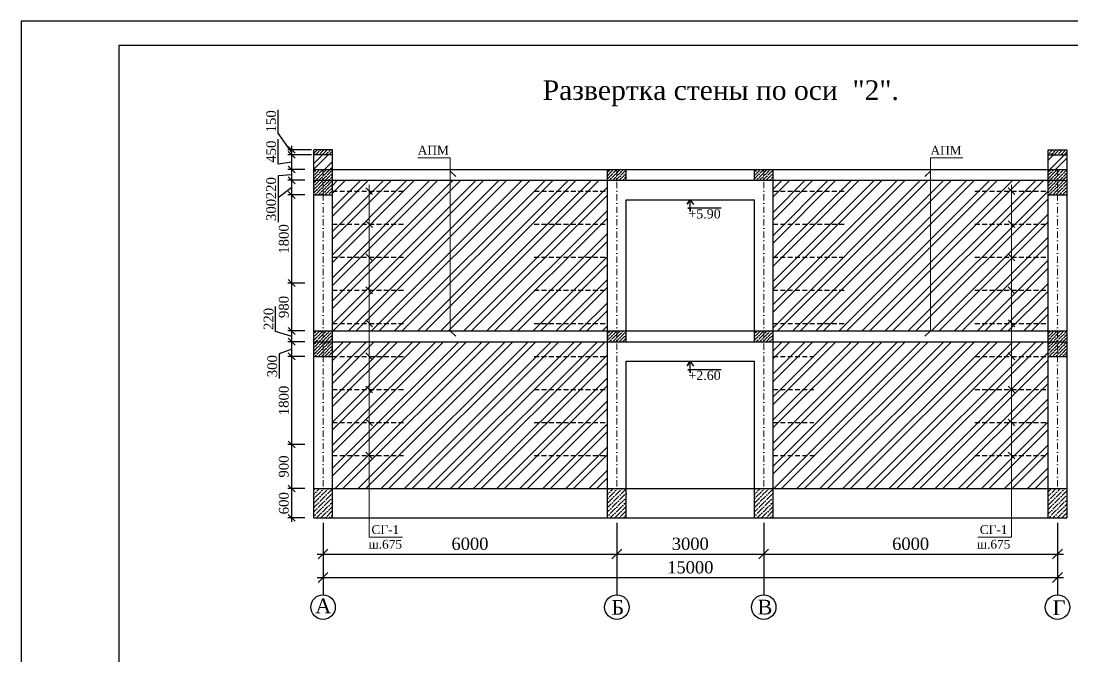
# Model space of a CAD drawing. Header units: millimetres. Extents: x 572274 to 2241483, y -888675 to -304135.
# Drawn here: x 1545225 to 1566709, y -628803 to -615807 of the extents above; entities that cross this region are included whole.
import ezdxf

# ---------------------------------------------------------------- set-up
doc = ezdxf.new("R2010")
doc.units = ezdxf.units.MM
doc.linetypes.add('DASHDOT', pattern=[25.4, 12.7, -6.35, 0, -6.35])
doc.linetypes.add('G_BUILDING_LINE', pattern=[3, 2, -1])
for name, color, linetype, lineweight in [('RAZMER-2', 7, 'Continuous', 25), ('Маналит', 252, 'Continuous', 15), ('Основная', 7, 'Continuous', 50), ('план', 7, 'Continuous', 40)]:
    doc.layers.add(name, color=color, linetype=linetype, lineweight=lineweight)
doc.styles.get("Standard").update_dxf_attribs({"font": 'isocpeur.ttf'})
doc.styles.add('WMF-Times New Roman0', font='times.ttf')
doc.dimstyles.new('ISO-25$0', dxfattribs={"dimtxt": 300, "dimasz": 200, "dimexe": 100, "dimexo": 300, "dimgap": 50, "dimtad": 1, "dimdec": 0, "dimtxsty": 'Standard', "dimblk": 'OBLIQUE', "dimcen": 250, "dimdle": 150, "dimadec": 0, "dimazin": 0, "dimtfac": 1, "dimtdec": 0, "dimtmove": 0, "dimatfit": 3, "dimldrblk": 'OBLIQUE', "dimfxl": 1.25, "dimarcsym": 0})
pattern_1 = [(45, (605190.66, -893373.65), (-235.73172, 235.73172), []), (45, (605347.8, -893373.65), (-235.73172, 235.73172), [])]
pattern_2 = [(45, (580643.41, -920477.3), (-168.3798, 168.3798), []), (45, (580755.67, -920477.3), (-168.3798, 168.3798), [])]
pattern_3 = [(45, (580513.414, -906521.35), (25.2569703, 92.6088912), [119.0625, -23.8125, 0, -23.8125])]

# ---------------------------------------------------------------- blocks, each defined once
blk = doc.blocks.new('_Oblique')
at = {"color": 0, "linetype": 'ByBlock', "lineweight": -2}
blk.add_line((-0.5, -0.5), (0.5, 0.5), dxfattribs=at)
blk = doc.blocks.new('*D465')
at = {"color": 0, "lineweight": -2, "transparency": 16777216}
for p, q in [((1551394, -626061), (1551394, -627299)), ((1566394, -626061), (1566394, -627299)), ((1551274, -627179), (1566514, -627179))]:
    blk.add_line(p, q, dxfattribs=at)
at = {"layer": 'Defpoints', "color": 0, "lineweight": 25, "transparency": 16777216}
for p in [(1551394, -625961), (1566394, -625961), (1566394, -627179)]:
    blk.add_point(p, dxfattribs=at)
at = {"color": 0, "lineweight": -2, "transparency": 16777216, "xscale": 200, "yscale": 200, "zscale": 200, "rotation": 180}
blk.add_blockref('_Oblique', (1551394, -627179), dxfattribs=at)
at = {"color": 0, "lineweight": -2, "transparency": 16777216, "xscale": 200, "yscale": 200, "zscale": 200}
blk.add_blockref('_Oblique', (1566394, -627179), dxfattribs=at)
at = {"color": 0, "lineweight": 25, "transparency": 16777216, "insert": (1558894, -626972), "char_height": 250, "attachment_point": 5, "style": 'WMF-Times New Roman0'}
blk.add_mtext('15000', dxfattribs=at)
blk = doc.blocks.new('*D466')
at = {"color": 0, "lineweight": -2, "transparency": 16777216}
for p, q in [((1551394, -626061), (1551394, -626819)), ((1557394, -626061), (1557394, -626819)), ((1551274, -626699), (1557514, -626699))]:
    blk.add_line(p, q, dxfattribs=at)
at = {"layer": 'Defpoints', "color": 0, "lineweight": 25, "transparency": 16777216}
for p in [(1551394, -625961), (1557394, -625961), (1557394, -626699)]:
    blk.add_point(p, dxfattribs=at)
at = {"color": 0, "lineweight": -2, "transparency": 16777216, "xscale": 200, "yscale": 200, "zscale": 200, "rotation": 180}
blk.add_blockref('_Oblique', (1551394, -626699), dxfattribs=at)
at = {"color": 0, "lineweight": -2, "transparency": 16777216, "xscale": 200, "yscale": 200, "zscale": 200}
blk.add_blockref('_Oblique', (1557394, -626699), dxfattribs=at)
at = {"color": 0, "lineweight": 25, "transparency": 16777216, "insert": (1554394, -626491), "char_height": 250, "attachment_point": 5, "style": 'WMF-Times New Roman0'}
blk.add_mtext('6000', dxfattribs=at)
blk = doc.blocks.new('*D467')
at = {"color": 0, "lineweight": -2, "transparency": 16777216}
for p, q in [((1557394, -626061), (1557394, -626819)), ((1560394, -626061), (1560394, -626819)), ((1557274, -626699), (1560514, -626699))]:
    blk.add_line(p, q, dxfattribs=at)
at = {"layer": 'Defpoints', "color": 0, "lineweight": 25, "transparency": 16777216}
for p in [(1557394, -625961), (1560394, -625961), (1560394, -626699)]:
    blk.add_point(p, dxfattribs=at)
at = {"color": 0, "lineweight": -2, "transparency": 16777216, "xscale": 200, "yscale": 200, "zscale": 200, "rotation": 180}
blk.add_blockref('_Oblique', (1557394, -626699), dxfattribs=at)
at = {"color": 0, "lineweight": -2, "transparency": 16777216, "xscale": 200, "yscale": 200, "zscale": 200}
blk.add_blockref('_Oblique', (1560394, -626699), dxfattribs=at)
at = {"color": 0, "lineweight": 25, "transparency": 16777216, "insert": (1558894, -626491), "char_height": 250, "attachment_point": 5, "style": 'WMF-Times New Roman0'}
blk.add_mtext('3000', dxfattribs=at)
blk = doc.blocks.new('*D468')
at = {"color": 0, "lineweight": -2, "transparency": 16777216}
for p, q in [((1560394, -626061), (1560394, -626819)), ((1566394, -626061), (1566394, -626819)), ((1560274, -626699), (1566514, -626699))]:
    blk.add_line(p, q, dxfattribs=at)
at = {"layer": 'Defpoints', "color": 0, "lineweight": 25, "transparency": 16777216}
for p in [(1560394, -625961), (1566394, -625961), (1566394, -626699)]:
    blk.add_point(p, dxfattribs=at)
at = {"color": 0, "lineweight": -2, "transparency": 16777216, "xscale": 200, "yscale": 200, "zscale": 200, "rotation": 180}
blk.add_blockref('_Oblique', (1560394, -626699), dxfattribs=at)
at = {"color": 0, "lineweight": -2, "transparency": 16777216, "xscale": 200, "yscale": 200, "zscale": 200}
blk.add_blockref('_Oblique', (1566394, -626699), dxfattribs=at)
at = {"color": 0, "lineweight": 25, "transparency": 16777216, "insert": (1563394, -626491), "char_height": 250, "attachment_point": 5, "style": 'WMF-Times New Roman0'}
blk.add_mtext('6000', dxfattribs=at)
blk = doc.blocks.new('*D476')
at = {"color": 0, "lineweight": -2, "transparency": 16777216}
for p, q in [((1551024, -625361), (1550673, -625361)), ((1550753, -626041), (1550753, -625281)), ((1551024, -625961), (1550673, -625961))]:
    blk.add_line(p, q, dxfattribs=at)
at = {"layer": 'Defpoints', "color": 0, "lineweight": 25, "transparency": 16777216}
for p in [(1550753, -625361), (1551074, -625361), (1551074, -625961)]:
    blk.add_point(p, dxfattribs=at)
at = {"color": 0, "lineweight": -2, "transparency": 16777216, "xscale": 140, "yscale": 140, "zscale": 140}
for p, rotation in [((1550753, -625361), 90), ((1550753, -625961), 270)]:
    blk.add_blockref('_Oblique', p, dxfattribs=dict(at, rotation=rotation))
at = {"color": 0, "lineweight": 25, "transparency": 16777216, "insert": (1550592, -625661), "char_height": 250, "attachment_point": 5, "rotation": 90, "style": 'WMF-Times New Roman0'}
blk.add_mtext('{\\H0.8x;600}', dxfattribs=at)
blk = doc.blocks.new('*D477')
at = {"color": 0, "lineweight": -2, "transparency": 16777216}
for p, q in [((1551024, -624461), (1550673, -624461)), ((1550753, -625441), (1550753, -624381)), ((1551024, -625361), (1550673, -625361))]:
    blk.add_line(p, q, dxfattribs=at)
at = {"layer": 'Defpoints', "color": 0, "lineweight": 25, "transparency": 16777216}
for p in [(1550753, -624461), (1551074, -624461), (1551074, -625361)]:
    blk.add_point(p, dxfattribs=at)
at = {"color": 0, "lineweight": -2, "transparency": 16777216, "xscale": 140, "yscale": 140, "zscale": 140}
for p, rotation in [((1550753, -624461), 90), ((1550753, -625361), 270)]:
    blk.add_blockref('_Oblique', p, dxfattribs=dict(at, rotation=rotation))
at = {"color": 0, "lineweight": 25, "transparency": 16777216, "insert": (1550591, -624911), "char_height": 200, "attachment_point": 5, "rotation": 90, "style": 'WMF-Times New Roman0'}
blk.add_mtext('900', dxfattribs=at)
blk = doc.blocks.new('*D478')
at = {"color": 0, "lineweight": -2, "transparency": 16777216}
for p, q in [((1550753, -624541), (1550753, -622581)), ((1551024, -622661), (1550673, -622661)), ((1551024, -624461), (1550673, -624461))]:
    blk.add_line(p, q, dxfattribs=at)
at = {"layer": 'Defpoints', "color": 0, "lineweight": 25, "transparency": 16777216}
for p in [(1550753, -622661), (1551074, -622661), (1551074, -624461)]:
    blk.add_point(p, dxfattribs=at)
at = {"color": 0, "lineweight": -2, "transparency": 16777216, "xscale": 140, "yscale": 140, "zscale": 140}
for p, rotation in [((1550753, -622661), 90), ((1550753, -624461), 270)]:
    blk.add_blockref('_Oblique', p, dxfattribs=dict(at, rotation=rotation))
at = {"color": 0, "lineweight": 25, "transparency": 16777216, "insert": (1550592, -623561), "char_height": 200, "attachment_point": 5, "rotation": 90, "style": 'WMF-Times New Roman0'}
blk.add_mtext('1800', dxfattribs=at)
blk = doc.blocks.new('*D479')
at = {"color": 0, "lineweight": -2, "transparency": 16777216}
for p, q in [((1551024, -622361), (1550673, -622361)), ((1550753, -622741), (1550753, -622281)), ((1550753, -622511), (1550498, -622610)), ((1550498, -622610), (1550498, -623110)), ((1551024, -622661), (1550673, -622661))]:
    blk.add_line(p, q, dxfattribs=at)
at = {"layer": 'Defpoints', "color": 0, "lineweight": 25, "transparency": 16777216}
for p in [(1550753, -622361), (1551074, -622361), (1551074, -622661)]:
    blk.add_point(p, dxfattribs=at)
at = {"color": 0, "lineweight": -2, "transparency": 16777216, "xscale": 140, "yscale": 140, "zscale": 140}
for p, rotation in [((1550753, -622361), 90), ((1550753, -622661), 270)]:
    blk.add_blockref('_Oblique', p, dxfattribs=dict(at, rotation=rotation))
at = {"color": 0, "lineweight": 25, "transparency": 16777216, "insert": (1550357, -622860), "char_height": 200, "attachment_point": 5, "rotation": 90, "style": 'WMF-Times New Roman0'}
blk.add_mtext('300', dxfattribs=at)
blk = doc.blocks.new('*D480')
at = {"color": 0, "lineweight": -2, "transparency": 16777216}
for p, q in [((1550422, -622149), (1550422, -621643)), ((1550753, -622251), (1550422, -622149)), ((1551024, -622141), (1550673, -622141)), ((1550753, -622441), (1550753, -622061)), ((1551024, -622361), (1550673, -622361))]:
    blk.add_line(p, q, dxfattribs=at)
at = {"layer": 'Defpoints', "color": 0, "lineweight": 25, "transparency": 16777216}
for p in [(1550753, -622141), (1551074, -622141), (1551074, -622361)]:
    blk.add_point(p, dxfattribs=at)
at = {"color": 0, "lineweight": -2, "transparency": 16777216, "xscale": 140, "yscale": 140, "zscale": 140}
for p, rotation in [((1550753, -622141), 90), ((1550753, -622361), 270)]:
    blk.add_blockref('_Oblique', p, dxfattribs=dict(at, rotation=rotation))
at = {"color": 0, "lineweight": 25, "transparency": 16777216, "insert": (1550281, -621896), "char_height": 200, "attachment_point": 5, "rotation": 90, "style": 'WMF-Times New Roman0'}
blk.add_mtext('220', dxfattribs=at)
blk = doc.blocks.new('*D481')
at = {"color": 0, "lineweight": -2, "transparency": 16777216}
for p, q in [((1550753, -622221), (1550753, -621081)), ((1551024, -621161), (1550673, -621161)), ((1551024, -622141), (1550673, -622141))]:
    blk.add_line(p, q, dxfattribs=at)
at = {"layer": 'Defpoints', "color": 0, "lineweight": 25, "transparency": 16777216}
for p in [(1550753, -621161), (1551074, -621161), (1551074, -622141)]:
    blk.add_point(p, dxfattribs=at)
at = {"color": 0, "lineweight": -2, "transparency": 16777216, "xscale": 140, "yscale": 140, "zscale": 140}
for p, rotation in [((1550753, -621161), 90), ((1550753, -622141), 270)]:
    blk.add_blockref('_Oblique', p, dxfattribs=dict(at, rotation=rotation))
at = {"color": 0, "lineweight": 25, "transparency": 16777216, "insert": (1550591, -621651), "char_height": 200, "attachment_point": 5, "rotation": 90, "style": 'WMF-Times New Roman0'}
blk.add_mtext('980', dxfattribs=at)
blk = doc.blocks.new('*D482')
at = {"color": 0, "lineweight": -2, "transparency": 16777216}
for p, q in [((1551024, -619361), (1550673, -619361)), ((1550753, -621241), (1550753, -619281)), ((1551024, -621161), (1550673, -621161))]:
    blk.add_line(p, q, dxfattribs=at)
at = {"layer": 'Defpoints', "color": 0, "lineweight": 25, "transparency": 16777216}
for p in [(1550753, -619361), (1551074, -619361), (1551074, -621161)]:
    blk.add_point(p, dxfattribs=at)
at = {"color": 0, "lineweight": -2, "transparency": 16777216, "xscale": 140, "yscale": 140, "zscale": 140}
for p, rotation in [((1550753, -619361), 90), ((1550753, -621161), 270)]:
    blk.add_blockref('_Oblique', p, dxfattribs=dict(at, rotation=rotation))
at = {"color": 0, "lineweight": 25, "transparency": 16777216, "insert": (1550592, -620261), "char_height": 200, "attachment_point": 5, "rotation": 90, "style": 'WMF-Times New Roman0'}
blk.add_mtext('1800', dxfattribs=at)
blk = doc.blocks.new('*D606')
at = {"color": 0, "lineweight": -2, "transparency": 16777216}
for p, q in [((1551024, -619061), (1550673, -619061)), ((1550753, -619441), (1550753, -618981)), ((1550753, -619211), (1550476, -619418)), ((1551024, -619361), (1550673, -619361)), ((1550476, -619418), (1550476, -619919))]:
    blk.add_line(p, q, dxfattribs=at)
at = {"layer": 'Defpoints', "color": 0, "lineweight": 25, "transparency": 16777216}
for p in [(1550753, -619061), (1551074, -619061), (1551074, -619361)]:
    blk.add_point(p, dxfattribs=at)
at = {"color": 0, "lineweight": -2, "transparency": 16777216, "xscale": 140, "yscale": 140, "zscale": 140}
for p, rotation in [((1550753, -619061), 90), ((1550753, -619361), 270)]:
    blk.add_blockref('_Oblique', p, dxfattribs=dict(at, rotation=rotation))
at = {"color": 0, "lineweight": 25, "transparency": 16777216, "insert": (1550334, -619668), "char_height": 200, "attachment_point": 5, "rotation": 90, "style": 'WMF-Times New Roman0'}
blk.add_mtext('300', dxfattribs=at)
blk = doc.blocks.new('*D607')
at = {"color": 0, "lineweight": -2, "transparency": 16777216}
for p, q in [((1550753, -618951), (1550476, -618970)), ((1551024, -618841), (1550673, -618841)), ((1550753, -619141), (1550753, -618761)), ((1550476, -618970), (1550476, -619477)), ((1551024, -619061), (1550673, -619061))]:
    blk.add_line(p, q, dxfattribs=at)
at = {"layer": 'Defpoints', "color": 0, "lineweight": 25, "transparency": 16777216}
for p in [(1550753, -618841), (1551074, -618841), (1551074, -619061)]:
    blk.add_point(p, dxfattribs=at)
at = {"color": 0, "lineweight": -2, "transparency": 16777216, "xscale": 140, "yscale": 140, "zscale": 140}
for p, rotation in [((1550753, -618841), 90), ((1550753, -619061), 270)]:
    blk.add_blockref('_Oblique', p, dxfattribs=dict(at, rotation=rotation))
at = {"color": 0, "lineweight": 25, "transparency": 16777216, "insert": (1550334, -619223), "char_height": 200, "attachment_point": 5, "rotation": 90, "style": 'WMF-Times New Roman0'}
blk.add_mtext('220', dxfattribs=at)
blk = doc.blocks.new('*D608')
at = {"color": 0, "lineweight": -2, "transparency": 16777216}
for p, q in [((1550476, -618731), (1550476, -618223)), ((1550753, -618921), (1550753, -618461)), ((1550753, -618691), (1550476, -618731)), ((1551154, -618541), (1550673, -618541)), ((1551024, -618841), (1550673, -618841))]:
    blk.add_line(p, q, dxfattribs=at)
at = {"layer": 'Defpoints', "color": 0, "lineweight": 25, "transparency": 16777216}
for p in [(1550753, -618541), (1551204, -618541), (1551074, -618841)]:
    blk.add_point(p, dxfattribs=at)
at = {"color": 0, "lineweight": -2, "transparency": 16777216, "xscale": 140, "yscale": 140, "zscale": 140}
for p, rotation in [((1550753, -618541), 90), ((1550753, -618841), 270)]:
    blk.add_blockref('_Oblique', p, dxfattribs=dict(at, rotation=rotation))
at = {"color": 0, "lineweight": 25, "transparency": 16777216, "insert": (1550334, -618477), "char_height": 200, "attachment_point": 5, "rotation": 90, "style": 'WMF-Times New Roman0'}
blk.add_mtext('450', dxfattribs=at)
blk = doc.blocks.new('*D609')
at = {"color": 0, "lineweight": -2, "transparency": 16777216}
for p, q in [((1550476, -618096), (1550476, -617619)), ((1550753, -618491), (1550476, -618096)), ((1551154, -618441), (1550673, -618441)), ((1550753, -618621), (1550753, -618361)), ((1551154, -618541), (1550673, -618541))]:
    blk.add_line(p, q, dxfattribs=at)
at = {"layer": 'Defpoints', "color": 0, "lineweight": 25, "transparency": 16777216}
for p in [(1550753, -618441), (1551204, -618441), (1551204, -618541)]:
    blk.add_point(p, dxfattribs=at)
at = {"color": 0, "lineweight": -2, "transparency": 16777216, "xscale": 140, "yscale": 140, "zscale": 140}
for p, rotation in [((1550753, -618441), 90), ((1550753, -618541), 270)]:
    blk.add_blockref('_Oblique', p, dxfattribs=dict(at, rotation=rotation))
at = {"color": 0, "lineweight": 25, "transparency": 16777216, "insert": (1550334, -617857), "char_height": 200, "attachment_point": 5, "rotation": 90, "style": 'WMF-Times New Roman0'}
blk.add_mtext('150', dxfattribs=at)

msp = doc.modelspace()

# ---------------------------------------------------------------- hatches: boundary and pattern name
h = msp.add_hatch()
h.set_pattern_fill('ANSI36', color=256, scale=15)
h.set_pattern_definition(pattern_3)
h.paths.add_polyline_path([(1551583.74, -618440.506), (1551203.74, -618440.506), (1551203.74, -618540.506), (1551583.74, -618540.506)])
h = msp.add_hatch()
h.set_pattern_fill('ANSI36', color=256, scale=15)
h.set_pattern_definition(pattern_3)
h.paths.add_polyline_path([(1566203.74, -618440.506), (1566583.74, -618440.506), (1566583.74, -618540.506), (1566203.74, -618540.506)])
at = {"lineweight": 9, "ltscale": 25}
h = msp.add_hatch(dxfattribs=at)
h.set_pattern_fill('ANSI32', color=34, scale=25, style=0)
h.set_pattern_definition(pattern_2)
h.paths.add_polyline_path([(1551583.74, -618540.506), (1551203.74, -618540.506), (1551203.74, -618840.506), (1551583.74, -618840.506)])
h = msp.add_hatch(dxfattribs=at)
h.set_pattern_fill('ANSI32', color=34, scale=25, style=0)
h.set_pattern_definition(pattern_2)
h.paths.add_polyline_path([(1566203.74, -618540.506), (1566583.74, -618540.506), (1566583.74, -618840.506), (1566203.74, -618840.506)])
h = msp.add_hatch()
h.set_pattern_fill('ANSI36', color=256, scale=15)
h.set_pattern_definition([(45, (580513.414, -903741.35), (25.2569703, 92.6088912), [119.0625, -23.8125, 0, -23.8125])])
h.paths.add_polyline_path([(1551203.74, -618840.506), (1551203.74, -619060.506), (1551583.74, -619060.506), (1551583.74, -618840.506)])
h = msp.add_hatch()
h.set_pattern_fill('ANSI36', color=256, scale=15)
h.set_pattern_definition([(45, (586513.414, -903741.35), (25.2569703, 92.6088912), [119.0625, -23.8125, 0, -23.8125])])
h.paths.add_polyline_path([(1557583.74, -618840.506), (1557203.74, -618840.506), (1557203.74, -619060.506), (1557583.74, -619060.506)])
h = msp.add_hatch()
h.set_pattern_fill('ANSI36', color=256, scale=15)
h.set_pattern_definition([(45, (589513.414, -903741.35), (25.2569703, 92.6088912), [119.0625, -23.8125, 0, -23.8125])])
h.paths.add_polyline_path([(1560583.74, -618840.506), (1560203.74, -618840.506), (1560203.74, -619060.506), (1560583.74, -619060.506)])
h = msp.add_hatch()
h.set_pattern_fill('ANSI36', color=256, scale=15)
h.set_pattern_definition([(45, (595643.414, -903741.35), (25.2569703, 92.6088912), [119.0625, -23.8125, 0, -23.8125])])
h.paths.add_polyline_path([(1566583.74, -619060.506), (1566583.74, -618840.506), (1566203.74, -618840.506), (1566203.74, -619060.506)])
h = msp.add_hatch()
h.set_pattern_fill('ANSI36', color=256, scale=15)
h.set_pattern_definition([(45, (580513.414, -903961.35), (25.2569703, 92.6088912), [119.0625, -23.8125, 0, -23.8125])])
h.paths.add_polyline_path([(1551203.74, -619060.506), (1551203.74, -619360.506), (1551583.74, -619360.506), (1551583.74, -619060.506)])
h = msp.add_hatch(dxfattribs=at)
h.set_pattern_fill('ANSI32', color=34, scale=35, style=0)
h.set_pattern_definition([(45, (0, -673855.33), (-235.73172, 235.73172), []), (45, (157.15, -673855.33), (-235.73172, 235.73172), [])])
h.paths.add_polyline_path([(1557203.74, -619060.506), (1551583.74, -619060.506), (1551583.74, -619285.506), (1551583.74, -622140.506), (1557203.74, -622140.506)])
h = msp.add_hatch(dxfattribs=at)
h.set_pattern_fill('ANSI32', color=34, scale=35, style=0)
h.set_pattern_definition(pattern_1)
h.paths.add_polyline_path([(1566203.74, -619285.506), (1566203.74, -619285.506), (1566203.74, -619060.506), (1560583.74, -619060.506), (1560583.74, -622140.506), (1566203.74, -622140.506)])
h = msp.add_hatch()
h.set_pattern_fill('ANSI36', color=256, scale=15)
h.set_pattern_definition([(45, (595643.414, -903961.35), (25.2569703, 92.6088912), [119.0625, -23.8125, 0, -23.8125])])
h.paths.add_polyline_path([(1566583.74, -619360.506), (1566583.74, -619060.506), (1566203.74, -619060.506), (1566203.74, -619360.506)])
h = msp.add_hatch()
h.set_pattern_fill('ANSI36', color=256, scale=15)
h.set_pattern_definition([(45, (580513.414, -907041.35), (25.2569703, 92.6088912), [119.0625, -23.8125, 0, -23.8125])])
h.paths.add_polyline_path([(1551203.74, -622140.506), (1551203.74, -622360.506), (1551583.74, -622360.506), (1551583.74, -622140.506)])
h = msp.add_hatch()
h.set_pattern_fill('ANSI36', color=256, scale=15)
h.set_pattern_definition([(45, (586513.414, -907041.35), (25.2569703, 92.6088912), [119.0625, -23.8125, 0, -23.8125])])
h.paths.add_polyline_path([(1557583.74, -622140.506), (1557203.74, -622140.506), (1557203.74, -622360.506), (1557583.74, -622360.506)])
h = msp.add_hatch()
h.set_pattern_fill('ANSI36', color=256, scale=15)
h.set_pattern_definition([(45, (589513.414, -907041.35), (25.2569703, 92.6088912), [119.0625, -23.8125, 0, -23.8125])])
h.paths.add_polyline_path([(1560583.74, -622140.506), (1560203.74, -622140.506), (1560203.74, -622360.506), (1560583.74, -622360.506)])
h = msp.add_hatch()
h.set_pattern_fill('ANSI36', color=256, scale=15)
h.set_pattern_definition([(45, (595643.414, -907041.35), (25.2569703, 92.6088912), [119.0625, -23.8125, 0, -23.8125])])
h.paths.add_polyline_path([(1566583.74, -622360.506), (1566583.74, -622140.506), (1566203.74, -622140.506), (1566203.74, -622360.506)])
h = msp.add_hatch()
h.set_pattern_fill('ANSI36', color=256, scale=15)
h.set_pattern_definition([(45, (580513.414, -907261.35), (25.2569703, 92.6088912), [119.0625, -23.8125, 0, -23.8125])])
h.paths.add_polyline_path([(1551203.74, -622360.506), (1551203.74, -622660.506), (1551583.74, -622660.506), (1551583.74, -622360.506)])
h = msp.add_hatch(dxfattribs=at)
h.set_pattern_fill('ANSI32', color=34, scale=35, style=0)
h.set_pattern_definition(pattern_1)
h.paths.add_polyline_path([(1557203.74, -622360.506), (1551583.74, -622360.506), (1551583.74, -625360.506), (1557203.74, -625360.506)])
h = msp.add_hatch(dxfattribs=at)
h.set_pattern_fill('ANSI32', color=34, scale=35, style=0)
h.set_pattern_definition([(45, (605190.66, -896673.65), (-235.73172, 235.73172), []), (45, (605347.8, -896673.65), (-235.73172, 235.73172), [])])
h.paths.add_polyline_path([(1560583.74, -625360.506), (1566203.74, -625360.506), (1566203.74, -622360.506), (1560583.74, -622360.506)])
h = msp.add_hatch()
h.set_pattern_fill('ANSI36', color=256, scale=15)
h.set_pattern_definition([(45, (595643.414, -907261.35), (25.2569703, 92.6088912), [119.0625, -23.8125, 0, -23.8125])])
h.paths.add_polyline_path([(1566583.74, -622660.506), (1566583.74, -622360.506), (1566203.74, -622360.506), (1566203.74, -622660.506)])
h = msp.add_hatch()
h.set_pattern_fill('ANSI36', color=256, scale=20)
h.set_pattern_definition([(45, (580513.414, -893822.74), (33.6759605, 123.4785217), [158.75, -31.75, 0, -31.75])])
h.paths.add_polyline_path([(1551203.74, -625360.506), (1551203.74, -625960.506), (1551583.74, -625960.506), (1551583.74, -625360.506)])
h = msp.add_hatch()
h.set_pattern_fill('ANSI36', color=256, scale=20)
h.set_pattern_definition([(45, (586513.414, -893822.74), (33.6759605, 123.4785217), [158.75, -31.75, 0, -31.75])])
h.paths.add_polyline_path([(1557583.74, -625360.506), (1557203.74, -625360.506), (1557203.74, -625960.506), (1557583.74, -625960.506)])
h = msp.add_hatch()
h.set_pattern_fill('ANSI36', color=256, scale=20)
h.set_pattern_definition([(45, (589513.414, -893822.74), (33.6759605, 123.4785217), [158.75, -31.75, 0, -31.75])])
h.paths.add_polyline_path([(1560583.74, -625360.506), (1560203.74, -625360.506), (1560203.74, -625960.506), (1560583.74, -625960.506)])
h = msp.add_hatch()
h.set_pattern_fill('ANSI36', color=256, scale=20)
h.set_pattern_definition([(45, (595643.414, -893822.74), (33.6759605, 123.4785217), [158.75, -31.75, 0, -31.75])])
h.paths.add_polyline_path([(1566583.74, -625960.506), (1566583.74, -625360.506), (1566203.74, -625360.506), (1566203.74, -625960.506)])

# ---------------------------------------------------------------- linework, layer by layer
at = {"lineweight": 25}
for p, q in [((1551203.74, -625960.506), (1551203.74, -618440.506)), ((1551583.74, -618440.506), (1551203.74, -618440.506)), ((1551583.74, -619060.506), (1551583.74, -618440.506)), ((1566203.74, -625960.506), (1566203.74, -618440.506)), ((1566203.74, -618440.506), (1566583.74, -618440.506)), ((1566583.74, -618440.506), (1566583.74, -625960.506)), ((1551583.74, -618540.506), (1551203.74, -618540.506)), ((1566203.74, -618540.506), (1566583.74, -618540.506)), ((1551203.74, -618840.506), (1566583.74, -618840.506)), ((1551583.74, -625960.506), (1551583.74, -618840.506)), ((1557203.74, -625960.506), (1557203.74, -618840.506)), ((1557583.74, -619060.506), (1557583.74, -618840.506)), ((1560203.74, -619060.506), (1560203.74, -618840.506)), ((1560583.74, -625960.506), (1560583.74, -618840.506)), ((1551203.74, -619060.506), (1566583.74, -619060.506)), ((1551203.74, -619360.506), (1551583.74, -619360.506)), ((1566203.74, -619360.506), (1566583.74, -619360.506)), ((1557583.74, -622360.506), (1557583.74, -619460.506)), ((1557583.74, -619460.506), (1560203.74, -619460.506)), ((1560203.74, -622360.506), (1560203.74, -619460.506)), ((1551203.74, -622140.506), (1566583.74, -622140.506)), ((1551203.74, -622360.506), (1566583.74, -622360.506)), ((1551203.74, -622660.506), (1551583.74, -622660.506)), ((1557583.74, -625960.506), (1557583.74, -622760.506)), ((1557583.74, -622760.506), (1560203.74, -622760.506)), ((1560203.74, -625960.506), (1560203.74, -622760.506)), ((1566203.74, -622660.506), (1566583.74, -622660.506)), ((1551203.74, -625360.506), (1566583.74, -625360.506)), ((1551203.74, -625960.506), (1566583.74, -625960.506))]:
    msp.add_line(p, q, dxfattribs=at)
at = {"color": 5, "lineweight": 9}
for p, q in [((1553327.635, -618600.624), (1553988.701, -618600.624)), ((1553988.701, -618600.624), (1553988.701, -622136.599)), ((1563798.779, -618600.624), (1563798.779, -622136.599)), ((1564459.844, -618600.624), (1563798.779, -618600.624)), ((1554102.608, -618986.957), (1553988.701, -618873.049)), ((1563684.871, -618986.957), (1563798.779, -618873.049)), ((1554102.608, -622250.506), (1553988.701, -622136.599)), ((1563684.871, -622250.506), (1563798.779, -622136.599))]:
    msp.add_line(p, q, dxfattribs=at)
for p, q in [((1551203.74, -618840.506), (1566583.74, -618840.506)), ((1551393.74, -626698.552), (1551393.74, -627534.532)), ((1557393.74, -626698.552), (1557393.74, -627534.532)), ((1560393.74, -626698.552), (1560393.74, -627534.532)), ((1566393.74, -626698.552), (1566393.74, -627534.532))]:
    msp.add_line(p, q)
at = {"color": 12, "linetype": 'DASHDOT', "lineweight": 13, "ltscale": 10}
for p, q in [((1551393.74, -618840.506), (1551393.74, -625360.506)), ((1557393.74, -618840.506), (1557393.74, -625360.506)), ((1560393.74, -618840.506), (1560393.74, -625360.506)), ((1566393.74, -618840.506), (1566393.74, -625360.506))]:
    msp.add_line(p, q, dxfattribs=at)
at = {"color": 5, "lineweight": 5}
for p, q in [((1552333.74, -619153.015), (1552333.74, -626355.115)), ((1565453.74, -619153.015), (1565453.74, -626355.115)), ((1553019.117, -626355.115), (1552333.74, -626355.115)), ((1565453.74, -626355.115), (1564768.362, -626355.115))]:
    msp.add_line(p, q, dxfattribs=at)
at = {"color": 5, "lineweight": 25}
for p, q in [((1552403.076, -619354.843), (1552264.403, -619216.169)), ((1565523.076, -619354.843), (1565384.403, -619216.169)), ((1552403.076, -620029.843), (1552264.403, -619891.169)), ((1565523.076, -620029.843), (1565384.403, -619891.169)), ((1552403.076, -620704.843), (1552264.403, -620566.169)), ((1565523.076, -620704.843), (1565384.403, -620566.169)), ((1552403.076, -621379.843), (1552264.403, -621241.169)), ((1565523.076, -621379.843), (1565384.403, -621241.169)), ((1552403.076, -622054.843), (1552264.403, -621916.169)), ((1565523.076, -622054.843), (1565384.403, -621916.169)), ((1552403.076, -622729.843), (1552264.403, -622591.169)), ((1565523.076, -622729.843), (1565384.403, -622591.169)), ((1552403.076, -623404.843), (1552264.403, -623266.169)), ((1565523.076, -623404.843), (1565384.403, -623266.169)), ((1552403.076, -624079.843), (1552264.403, -623941.169)), ((1565523.076, -624079.843), (1565384.403, -623941.169)), ((1552403.076, -624754.843), (1552264.403, -624616.169)), ((1565523.076, -624754.843), (1565384.403, -624616.169))]:
    msp.add_line(p, q, dxfattribs=at)
at = {"lineweight": 25, "ltscale": 100}
msp.add_lwpolyline([(1545224.902, -645507.415), (1587224.902, -645507.415), (1587224.902, -615807.415), (1545224.902, -615807.415)], close=True, dxfattribs=at)
at = {"color": 1, "lineweight": 30}
msp.add_lwpolyline([(1547224.902, -645007.415), (1586724.902, -645007.415), (1586724.902, -616307.415), (1547224.902, -616307.415)], close=True, dxfattribs=at)
at = {"color": 7}
for points in [[(1559521.319, -619631.929), (1558841.74, -619631.929), (1558893.74, -619631.929), (1558893.74, -619697.707), (1558893.74, -619460.506), (1558831.428, -619551.805), (1558893.74, -619460.506), (1558956.052, -619557.22)], [(1559521.319, -622931.929), (1558841.74, -622931.929), (1558893.74, -622931.929), (1558893.74, -622997.707), (1558893.74, -622760.506), (1558831.428, -622851.805), (1558893.74, -622760.506), (1558956.052, -622857.22)]]:
    msp.add_lwpolyline(points, dxfattribs=at)
at = {"lineweight": 25}
for centre in [(1551393.74, -627784.532), (1557393.74, -627784.532), (1560393.74, -627784.532), (1566393.74, -627784.532)]:
    msp.add_circle(centre, 250, dxfattribs=at)
at = {"layer": 'Маналит', "color": 0, "ltscale": 5}
for p, q in [((1559054.759, -619460.506), (1558732.72, -619460.506)), ((1559054.759, -622760.506), (1558732.72, -622760.506))]:
    msp.add_line(p, q, dxfattribs=at)
at = {"layer": 'Основная', "color": 6, "linetype": 'G_BUILDING_LINE', "lineweight": 30, "ltscale": 50}
for p, q in [((1551583.74, -619285.506), (1553083.74, -619285.506)), ((1555703.74, -619285.506), (1557203.74, -619285.506)), ((1560583.74, -619285.506), (1562083.74, -619285.506)), ((1564703.74, -619285.506), (1566203.74, -619285.506)), ((1551583.74, -619960.506), (1553083.74, -619960.506)), ((1555703.74, -619960.506), (1557203.74, -619960.506)), ((1560583.74, -619960.506), (1562083.74, -619960.506)), ((1564703.74, -619960.506), (1566203.74, -619960.506)), ((1551583.74, -620635.506), (1553083.74, -620635.506)), ((1555703.74, -620635.506), (1557203.74, -620635.506)), ((1560583.74, -620635.506), (1562083.74, -620635.506)), ((1564703.74, -620635.506), (1566203.74, -620635.506)), ((1551583.74, -621310.506), (1553083.74, -621310.506)), ((1555703.74, -621310.506), (1557203.74, -621310.506)), ((1560583.74, -621310.506), (1562083.74, -621310.506)), ((1564703.74, -621310.506), (1566203.74, -621310.506)), ((1551583.74, -621985.506), (1553083.74, -621985.506)), ((1555703.74, -621985.506), (1557203.74, -621985.506)), ((1560583.74, -621985.506), (1562083.74, -621985.506)), ((1564703.74, -621985.506), (1566203.74, -621985.506)), ((1551583.74, -622660.506), (1553083.74, -622660.506)), ((1555703.74, -622660.506), (1557203.74, -622660.506)), ((1560583.74, -622660.506), (1561418.74, -622660.506)), ((1564703.74, -622660.506), (1566203.74, -622660.506)), ((1551583.74, -623335.506), (1553083.74, -623335.506)), ((1555703.74, -623335.506), (1557203.74, -623335.506)), ((1560583.74, -623335.506), (1561418.74, -623335.506)), ((1564703.74, -623335.506), (1566203.74, -623335.506)), ((1551583.74, -624010.506), (1553083.74, -624010.506)), ((1555703.74, -624010.506), (1557203.74, -624010.506)), ((1560583.74, -624010.506), (1561418.74, -624010.506)), ((1564703.74, -624010.506), (1566203.74, -624010.506)), ((1551583.74, -624685.506), (1553083.74, -624685.506)), ((1555703.74, -624685.506), (1557203.74, -624685.506)), ((1560583.74, -624685.506), (1561418.74, -624685.506)), ((1564703.74, -624685.506), (1566203.74, -624685.506))]:
    msp.add_line(p, q, dxfattribs=at)

# ---------------------------------------------------------------- texts
at = {"linetype": 'ByBlock', "lineweight": 0, "ltscale": 0.13, "insert": (1559515.966, -617284.636), "char_height": 400, "width": 10579.91428, "attachment_point": 5, "style": 'WMF-Times New Roman0'}
msp.add_mtext('Развертка стены по оси  "2".', dxfattribs=at)
at = {"lineweight": 5, "char_height": 180, "width": 996.26366, "attachment_point": 9, "style": 'WMF-Times New Roman0'}
for insert in [(1553962.038, -618536.859), (1564433.181, -618538.79)]:
    msp.add_mtext('АПМ', dxfattribs=dict(at, insert=insert))
at = {"ltscale": 50, "char_height": 180, "width": 2084.51954, "attachment_point": 8, "style": 'WMF-Times New Roman0'}
for insert in [(1552664.528, -626593.644), (1565088.259, -626593.644)]:
    msp.add_mtext('СГ-1\\Pш.675', dxfattribs=dict(at, insert=insert))
at = {"layer": 'RAZMER-2', "color": 0, "linetype": 'ByBlock', "lineweight": 20, "ltscale": 500, "char_height": 300, "width": 556.22809, "attachment_point": 1, "style": 'WMF-Times New Roman0'}
for s, insert in [('А', (1551233.807, -627609.079)), ('Б', (1557282.329, -627640.794)), ('В', (1560267.303, -627634.013)), ('Г', (1566293.359, -627645.512))]:
    msp.add_mtext(s, dxfattribs=dict(at, insert=insert))
at = {"layer": 'план', "color": 7, "linetype": 'Continuous', "lineweight": 0, "char_height": 188.6943, "width": 655.74135, "attachment_point": 3, "style": 'WMF-Times New Roman0'}
for s, insert in [('+5.90', (1559514.682, -619653.053)), ('+2.60', (1559514.682, -622953.053))]:
    msp.add_mtext(s, dxfattribs=dict(at, insert=insert))

# ---------------------------------------------------------------- dimensions: what is measured, and where the dimension line sits
at = {"lineweight": 25}
for base, p1, p2, text, picture, middle in [((1550753.246, -618440.506), (1551203.74, -618540.506), (1551203.74, -618440.506), '150', '*D609', (1550475.543, -618056.406)), ((1550753.246, -618540.506), (1551073.74, -618840.506), (1551203.74, -618540.506), '450', '*D608', (1550475.543, -618690.504))]:
    dim = msp.add_linear_dim(base=base, p1=p1, p2=p2, angle=90, text=text, dimstyle='ISO-25$0', override={"dimtxt": 200, "dimasz": 140, "dimexe": 80, "dimexo": 50, "dimgap": 40, "dimtxsty": 'WMF-Times New Roman0', "dimdle": 80, "dimtmove": 1, "dimfxl": 300, "dimarcsym": 1}, dxfattribs=at)
    dim.commit()
    dim.dimension.update_dxf_attribs({"geometry": picture, "text_midpoint": middle, "dimtype": 160})
for base, p1, p2, picture, middle in [((1550753.246, -618840.506), (1551073.74, -619060.506), (1551073.74, -618840.506), '*D607', (1550475.543, -619010.439)), ((1550753.246, -619060.506), (1551073.74, -619360.506), (1551073.74, -619060.506), '*D606', (1550475.543, -619458.114)), ((1550753.246, -622140.506), (1551073.74, -622360.506), (1551073.74, -622140.506), '*D480', (1550422.268, -622108.987)), ((1550753.246, -622360.506), (1551073.74, -622660.506), (1551073.74, -622360.506), '*D479', (1550498.458, -622650.022))]:
    dim = msp.add_linear_dim(base=base, p1=p1, p2=p2, angle=90, dimstyle='ISO-25$0', override={"dimtxt": 200, "dimasz": 140, "dimexe": 80, "dimexo": 50, "dimgap": 40, "dimtxsty": 'WMF-Times New Roman0', "dimdle": 80, "dimtmove": 1, "dimfxl": 300, "dimarcsym": 1}, dxfattribs=at)
    dim.commit()
    dim.dimension.update_dxf_attribs({"geometry": picture, "text_midpoint": middle, "dimtype": 160})
for base, p1, p2, override, picture, middle in [((1550753.246, -619360.506), (1551073.74, -621160.506), (1551073.74, -619360.506), {"dimtxt": 200, "dimasz": 140, "dimexe": 80, "dimexo": 50, "dimgap": 60, "dimtxsty": 'WMF-Times New Roman0', "dimdle": 80, "dimtmove": 1, "dimfxl": 300, "dimarcsym": 1}, '*D482', (1550591.516, -620260.506)), ((1550753.246, -621160.506), (1551073.74, -622140.506), (1551073.74, -621160.506), {"dimtxt": 200, "dimasz": 140, "dimexe": 80, "dimexo": 50, "dimgap": 60, "dimtxsty": 'WMF-Times New Roman0', "dimdle": 80, "dimtmove": 1, "dimfxl": 300, "dimarcsym": 1}, '*D481', (1550591.227, -621650.506)), ((1550753.246, -622660.506), (1551073.74, -624460.506), (1551073.74, -622660.506), {"dimtxt": 200, "dimasz": 140, "dimexe": 80, "dimexo": 50, "dimgap": 60, "dimtxsty": 'WMF-Times New Roman0', "dimdle": 80, "dimfxl": 300, "dimarcsym": 1}, '*D478', (1550591.516, -623560.506)), ((1550753.246, -624460.506), (1551073.74, -625360.506), (1551073.74, -624460.506), {"dimtxt": 200, "dimasz": 140, "dimexe": 80, "dimexo": 50, "dimgap": 60, "dimtxsty": 'WMF-Times New Roman0', "dimdle": 80, "dimfxl": 300, "dimarcsym": 1}, '*D477', (1550591.227, -624910.506))]:
    dim = msp.add_linear_dim(base=base, p1=p1, p2=p2, angle=90, dimstyle='ISO-25$0', override=override, dxfattribs=at)
    dim.commit()
    dim.dimension.update_dxf_attribs({"geometry": picture, "text_midpoint": middle})
dim = msp.add_linear_dim(base=(1550753.246, -625360.506), p1=(1551073.74, -625960.506), p2=(1551073.74, -625360.506), angle=90, text='{\\H0.8x;<>}', dimstyle='ISO-25$0', override={"dimtxt": 250, "dimasz": 140, "dimexe": 80, "dimexo": 50, "dimgap": 60, "dimtxsty": 'WMF-Times New Roman0', "dimdle": 80, "dimfxl": 300, "dimarcsym": 1}, dxfattribs=at)
dim.commit()
dim.dimension.update_dxf_attribs({"geometry": '*D476', "text_midpoint": (1550591.516, -625660.506)})
dim = msp.add_linear_dim(base=(1566393.74, -627179.108), p1=(1551393.74, -625960.506), p2=(1566393.74, -625960.506), dimstyle='ISO-25$0', override={"dimtxt": 250, "dimexe": 120, "dimexo": 100, "dimgap": 80, "dimtxsty": 'WMF-Times New Roman0', "dimdle": 120, "dimfxl": 300, "dimarcsym": 1}, dxfattribs=at)
dim.commit()
dim.dimension.update_dxf_attribs({"geometry": '*D465', "text_midpoint": (1558893.74, -627179.108), "dimtype": 160})
for base, p1, p2, override, picture, middle in [((1557393.74, -626698.552), (1551393.74, -625960.506), (1557393.74, -625960.506), {"dimtxt": 250, "dimexe": 120, "dimexo": 100, "dimgap": 80, "dimtxsty": 'WMF-Times New Roman0', "dimdle": 120, "dimfxl": 300, "dimarcsym": 1}, '*D466', (1554393.74, -626491.389)), ((1560393.74, -626698.552), (1557393.74, -625960.506), (1560393.74, -625960.506), {"dimtxt": 250, "dimexe": 120, "dimexo": 100, "dimgap": 80, "dimtxsty": 'WMF-Times New Roman0', "dimdle": 120, "dimtmove": 1, "dimfxl": 300, "dimarcsym": 1}, '*D467', (1558893.74, -626491.389)), ((1566393.74, -626698.552), (1560393.74, -625960.506), (1566393.74, -625960.506), {"dimtxt": 250, "dimexe": 120, "dimexo": 100, "dimgap": 80, "dimtxsty": 'WMF-Times New Roman0', "dimdle": 120, "dimtmove": 1, "dimfxl": 300, "dimarcsym": 1}, '*D468', (1563393.74, -626491.389))]:
    dim = msp.add_linear_dim(base=base, p1=p1, p2=p2, dimstyle='ISO-25$0', override=override, dxfattribs=at)
    dim.commit()
    dim.dimension.update_dxf_attribs({"geometry": picture, "text_midpoint": middle})

doc.saveas('drawing.dxf')
